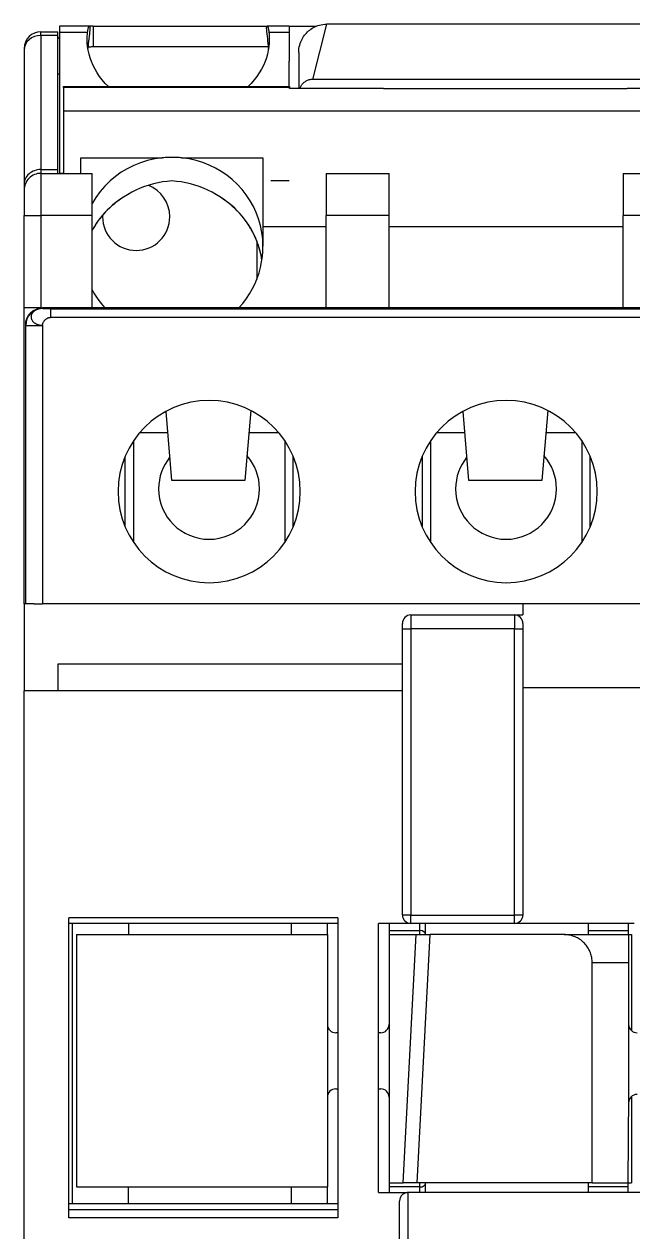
# Model space of a CAD drawing. Extents: x -20 to 1437, y -5898 to 436.
# Drawn here: x 591.77 to 613.5, y 63.1 to 106.17 of the extents above; entities that cross this region are included whole.
import ezdxf

# ---------------------------------------------------------------- set-up
doc = ezdxf.new("R2010")
doc.units = 0
doc.layers.add('MAIN-1', color=7, linetype='Continuous')

msp = doc.modelspace()

# ---------------------------------------------------------------- linework, layer by layer
at = {"layer": 'MAIN-1'}
for p, q in [((594.1, 106.097), (593.036, 106.097)), ((593.036, 106.097), (593.036, 105.871)), ((594.046, 105.952), (594.049, 105.97)), ((594.049, 105.97), (594.052, 105.987)), ((594.052, 105.987), (594.056, 106.002)), ((594.056, 106.002), (594.059, 106.017)), ((594.059, 106.017), (594.063, 106.031)), ((594.063, 106.031), (594.067, 106.043)), ((594.067, 106.043), (594.071, 106.054)), ((594.071, 106.054), (594.075, 106.064)), ((594.075, 106.064), (594.079, 106.073)), ((594.079, 106.073), (594.082, 106.081)), ((594.082, 106.081), (594.086, 106.087)), ((594.086, 106.087), (594.09, 106.091)), ((594.09, 106.091), (594.093, 106.095)), ((594.093, 106.095), (594.096, 106.097)), ((594.096, 106.097), (594.1, 106.097)), ((594.1, 106.097), (594.103, 106.097)), ((594.103, 106.097), (594.106, 106.094)), ((594.127, 106.095), (594.106, 106.094)), ((594.106, 106.094), (594.109, 106.09)), ((594.109, 106.09), (594.111, 106.084)), ((594.111, 106.084), (594.113, 106.077)), ((594.113, 106.077), (594.114, 106.068)), ((594.114, 105.963), (594.113, 105.943)), ((594.114, 106.068), (594.116, 106.057)), ((594.116, 105.982), (594.114, 105.963)), ((594.116, 106.057), (594.116, 106.045)), ((594.116, 106.045), (594.117, 106.031)), ((594.117, 106.016), (594.116, 106)), ((594.116, 106), (594.116, 105.982)), ((594.117, 106.031), (594.117, 106.016)), ((594.148, 106.096), (594.127, 106.095)), ((594.168, 106.096), (594.148, 106.096)), ((594.189, 106.097), (594.168, 106.096)), ((594.21, 106.097), (594.189, 106.097)), ((594.23, 106.097), (594.21, 106.097)), ((594.23, 106.097), (600.443, 106.097)), ((594.23, 106.097), (594.23, 105.356)), ((600.426, 106.044), (600.427, 106.056)), ((600.426, 106.03), (600.426, 106.044)), ((600.426, 106.015), (600.426, 106.03)), ((600.426, 105.999), (600.426, 106.015)), ((600.427, 105.981), (600.426, 105.999)), ((600.427, 106.056), (600.428, 106.067)), ((600.428, 105.962), (600.427, 105.981)), ((600.428, 106.067), (600.43, 106.076)), ((600.43, 105.942), (600.428, 105.962)), ((600.43, 106.076), (600.432, 106.084)), ((600.432, 106.084), (600.434, 106.09)), ((600.434, 106.09), (600.437, 106.094)), ((600.437, 106.094), (600.44, 106.097)), ((600.44, 106.097), (600.443, 106.097)), ((600.443, 106.097), (600.446, 106.097)), ((601.231, 106.097), (600.443, 106.097)), ((600.446, 106.097), (600.45, 106.095)), ((600.45, 106.095), (600.453, 106.091)), ((600.453, 106.091), (600.457, 106.087)), ((600.457, 106.087), (600.46, 106.081)), ((600.46, 106.081), (600.464, 106.073)), ((600.464, 106.073), (600.468, 106.064)), ((600.468, 106.064), (600.472, 106.054)), ((600.472, 106.054), (600.476, 106.043)), ((600.476, 106.043), (600.479, 106.031)), ((600.479, 106.031), (600.483, 106.017)), ((600.483, 106.017), (600.487, 106.002)), ((600.487, 106.002), (600.49, 105.987)), ((600.49, 105.987), (600.494, 105.97)), ((600.494, 105.97), (600.497, 105.952)), ((601.231, 106.097), (602.205, 106.097)), ((601.231, 106.097), (601.231, 104.843)), ((601.921, 105.924), (601.962, 105.958)), ((601.962, 105.958), (602.005, 105.989)), ((602.005, 105.989), (602.05, 106.019)), ((602.05, 106.019), (602.097, 106.046)), ((602.071, 104.197), (602.571, 106.167)), ((602.097, 106.046), (602.146, 106.071)), ((602.146, 106.071), (602.198, 106.094)), ((602.198, 106.094), (602.252, 106.115)), ((602.252, 106.115), (602.308, 106.133)), ((602.308, 106.133), (602.368, 106.147)), ((602.368, 106.147), (602.432, 106.158)), ((602.432, 106.158), (602.499, 106.165)), ((602.499, 106.165), (602.571, 106.167)), ((625.971, 106.167), (602.571, 106.167)), ((592.371, 105.763), (592.371, 105.897)), ((592.371, 105.897), (592.971, 105.897)), ((592.971, 105.763), (592.371, 105.763)), ((592.371, 105.763), (592.371, 100.981)), ((592.971, 105.763), (592.971, 105.897)), ((592.971, 100.981), (592.971, 105.763)), ((592.982, 105.66), (592.971, 105.652)), ((592.993, 105.669), (592.982, 105.66)), ((593.004, 105.677), (592.993, 105.669)), ((593.014, 105.686), (593.004, 105.677)), ((593.025, 105.694), (593.014, 105.686)), ((593.036, 105.702), (593.025, 105.694)), ((593.036, 105.871), (593.036, 100.851)), ((594.034, 105.871), (593.036, 105.871)), ((594.021, 105.635), (594.022, 105.675)), ((594.025, 105.504), (594.021, 105.635)), ((594.022, 105.675), (594.023, 105.714)), ((594.023, 105.714), (594.025, 105.754)), ((594.025, 105.754), (594.027, 105.793)), ((594.027, 105.793), (594.03, 105.832)), ((594.03, 105.832), (594.034, 105.871)), ((594.034, 105.871), (594.037, 105.893)), ((594.037, 105.893), (594.04, 105.914)), ((594.04, 105.914), (594.043, 105.933)), ((594.043, 105.933), (594.046, 105.952)), ((594.07, 105.563), (594.061, 105.476)), ((594.079, 105.649), (594.07, 105.563)), ((594.089, 105.736), (594.079, 105.649)), ((594.1, 105.822), (594.089, 105.736)), ((594.103, 105.849), (594.1, 105.822)), ((594.106, 105.875), (594.103, 105.849)), ((594.109, 105.899), (594.106, 105.875)), ((594.111, 105.921), (594.109, 105.899)), ((594.113, 105.943), (594.111, 105.921)), ((600.432, 105.921), (600.43, 105.942)), ((600.434, 105.898), (600.432, 105.921)), ((600.437, 105.874), (600.434, 105.898)), ((600.44, 105.849), (600.437, 105.874)), ((600.443, 105.822), (600.44, 105.849)), ((600.454, 105.736), (600.443, 105.822)), ((600.464, 105.649), (600.454, 105.736)), ((600.473, 105.563), (600.464, 105.649)), ((600.481, 105.476), (600.473, 105.563)), ((600.497, 105.952), (600.5, 105.933)), ((600.5, 105.933), (600.503, 105.914)), ((600.503, 105.914), (600.506, 105.893)), ((600.506, 105.893), (600.508, 105.871)), ((600.508, 105.871), (600.512, 105.832)), ((601.231, 105.871), (600.508, 105.871)), ((600.512, 105.832), (600.515, 105.793)), ((600.515, 105.793), (600.518, 105.754)), ((600.521, 105.635), (600.517, 105.504)), ((600.518, 105.754), (600.52, 105.714)), ((600.52, 105.714), (600.521, 105.675)), ((600.521, 105.675), (600.521, 105.635)), ((601.623, 105.479), (601.643, 105.533)), ((601.643, 105.533), (601.666, 105.585)), ((601.666, 105.585), (601.69, 105.634)), ((601.69, 105.634), (601.717, 105.682)), ((601.717, 105.682), (601.746, 105.727)), ((601.746, 105.727), (601.777, 105.771)), ((601.777, 105.771), (601.81, 105.812)), ((601.81, 105.812), (601.845, 105.851)), ((601.845, 105.851), (601.882, 105.889)), ((601.882, 105.889), (601.921, 105.924)), ((591.771, 105.297), (591.771, 105.244)), ((591.771, 105.244), (591.771, 100.462)), ((594.038, 105.371), (594.025, 105.504)), ((594.058, 105.237), (594.038, 105.371)), ((594.054, 105.39), (594.047, 105.303)), ((594.079, 105.345), (594.05, 105.339)), ((594.061, 105.476), (594.054, 105.39)), ((594.088, 105.102), (594.058, 105.237)), ((594.109, 105.349), (594.079, 105.345)), ((594.127, 104.967), (594.088, 105.102)), ((594.139, 105.352), (594.109, 105.349)), ((594.169, 105.354), (594.139, 105.352)), ((594.2, 105.356), (594.169, 105.354)), ((594.23, 105.356), (594.2, 105.356)), ((600.492, 105.356), (594.23, 105.356)), ((600.455, 105.102), (600.416, 104.967)), ((600.484, 105.237), (600.455, 105.102)), ((600.489, 105.39), (600.481, 105.476)), ((600.505, 105.371), (600.484, 105.237)), ((600.496, 105.304), (600.489, 105.39)), ((600.517, 105.504), (600.505, 105.371)), ((601.571, 105.158), (601.574, 105.23)), ((601.571, 105.158), (601.571, 103.878)), ((601.574, 105.23), (601.58, 105.298)), ((601.58, 105.298), (601.591, 105.362)), ((601.591, 105.362), (601.605, 105.422)), ((601.605, 105.422), (601.623, 105.479)), ((594.175, 104.831), (594.127, 104.967)), ((594.233, 104.696), (594.175, 104.831)), ((594.301, 104.563), (594.233, 104.696)), ((600.309, 104.696), (600.241, 104.563)), ((600.368, 104.831), (600.309, 104.696)), ((600.416, 104.967), (600.368, 104.831)), ((601.231, 103.939), (601.231, 104.843)), ((594.379, 104.432), (594.301, 104.563)), ((594.465, 104.303), (594.379, 104.432)), ((594.561, 104.177), (594.465, 104.303)), ((600.077, 104.303), (599.982, 104.177)), ((600.164, 104.432), (600.077, 104.303)), ((600.241, 104.563), (600.164, 104.432)), ((593.171, 103.909), (593.171, 103.939)), ((593.171, 103.939), (601.246, 103.939)), ((593.171, 103.909), (593.171, 103.076)), ((601.246, 103.909), (593.171, 103.909)), ((594.665, 104.056), (594.561, 104.177)), ((594.778, 103.939), (594.665, 104.056)), ((599.877, 104.056), (599.765, 103.939)), ((599.982, 104.177), (599.877, 104.056)), ((601.246, 103.939), (601.246, 103.909)), ((601.246, 103.878), (601.246, 103.909)), ((604.596, 103.878), (601.246, 103.878)), ((601.618, 103.905), (601.606, 103.878)), ((601.631, 103.931), (601.618, 103.905)), ((601.645, 103.956), (601.631, 103.931)), ((601.661, 103.98), (601.645, 103.956)), ((601.677, 104.003), (601.661, 103.98)), ((601.695, 104.024), (601.677, 104.003)), ((601.713, 104.045), (601.695, 104.024)), ((601.733, 104.064), (601.713, 104.045)), ((601.754, 104.083), (601.733, 104.064)), ((601.776, 104.1), (601.754, 104.083)), ((601.799, 104.116), (601.776, 104.1)), ((601.824, 104.131), (601.799, 104.116)), ((601.849, 104.145), (601.824, 104.131)), ((601.876, 104.157), (601.849, 104.145)), ((601.904, 104.168), (601.876, 104.157)), ((601.933, 104.178), (601.904, 104.168)), ((601.965, 104.186), (601.933, 104.178)), ((601.998, 104.192), (601.965, 104.186)), ((602.033, 104.196), (601.998, 104.192)), ((602.071, 104.197), (602.033, 104.196)), ((626.471, 104.197), (602.071, 104.197)), ((604.596, 103.878), (613.296, 103.878)), ((627.246, 103.878), (613.296, 103.878)), ((593.171, 103.076), (616.646, 103.076)), ((593.171, 103.076), (593.171, 100.847)), ((593.796, 100.847), (593.796, 101.399)), ((593.796, 101.399), (596.692, 101.399)), ((595.926, 101.223), (595.683, 101.125)), ((596.176, 101.302), (595.926, 101.223)), ((596.431, 101.36), (596.176, 101.302)), ((596.692, 101.399), (596.431, 101.36)), ((596.751, 101.404), (596.692, 101.399)), ((596.81, 101.408), (596.751, 101.404)), ((596.869, 101.411), (596.81, 101.408)), ((596.928, 101.413), (596.869, 101.411)), ((596.987, 101.414), (596.928, 101.413)), ((597.046, 101.415), (596.987, 101.414)), ((597.046, 101.415), (597.046, 101.415)), ((597.046, 101.415), (597.046, 101.415)), ((597.046, 101.415), (597.046, 101.415)), ((597.046, 101.415), (597.046, 101.415)), ((597.046, 101.415), (597.046, 101.415)), ((597.046, 101.415), (597.046, 101.415)), ((597.046, 101.415), (597.046, 101.415)), ((597.046, 101.415), (597.046, 101.415)), ((597.046, 101.415), (597.046, 101.415)), ((597.046, 101.415), (597.046, 101.415)), ((597.046, 101.415), (597.046, 101.415)), ((597.046, 101.415), (597.046, 101.415)), ((597.046, 101.415), (597.046, 101.415)), ((597.046, 101.415), (597.046, 101.415)), ((597.046, 101.415), (597.046, 101.415)), ((597.046, 101.415), (597.046, 101.415)), ((597.046, 101.415), (597.046, 101.415)), ((597.046, 101.415), (597.046, 101.415)), ((597.046, 101.415), (597.046, 101.415)), ((597.046, 101.415), (597.046, 101.415)), ((597.046, 101.415), (597.046, 101.415)), ((597.046, 101.415), (597.046, 101.415)), ((597.046, 101.415), (597.046, 101.415)), ((597.046, 101.415), (597.046, 101.415)), ((597.046, 101.415), (597.046, 101.415)), ((597.046, 101.415), (597.046, 101.415)), ((597.046, 101.415), (597.046, 101.415)), ((597.046, 101.415), (597.046, 101.415)), ((597.046, 101.415), (597.046, 101.415)), ((597.046, 101.415), (597.046, 101.415)), ((597.046, 101.415), (597.046, 101.415)), ((597.046, 101.415), (597.046, 101.415)), ((597.046, 101.415), (597.046, 101.415)), ((597.046, 101.415), (597.046, 101.415)), ((597.097, 101.414), (597.046, 101.415)), ((597.148, 101.413), (597.097, 101.414)), ((597.199, 101.412), (597.148, 101.413)), ((597.249, 101.409), (597.199, 101.412)), ((597.3, 101.406), (597.249, 101.409)), ((597.35, 101.403), (597.3, 101.406)), ((597.4, 101.399), (597.35, 101.403)), ((597.66, 101.361), (597.4, 101.399)), ((597.4, 101.399), (600.296, 101.399)), ((597.909, 101.304), (597.66, 101.361)), ((598.149, 101.229), (597.909, 101.304)), ((598.378, 101.139), (598.149, 101.229)), ((600.296, 101.399), (600.296, 98.947)), ((592.371, 100.981), (592.971, 100.981)), ((592.371, 100.981), (592.371, 100.847)), ((592.371, 100.847), (594.196, 100.847)), ((592.371, 100.847), (592.371, 99.347)), ((592.971, 100.847), (592.971, 100.981)), ((593.036, 100.851), (593.036, 100.847)), ((593.036, 100.851), (593.171, 100.851)), ((594.196, 99.347), (594.196, 100.847)), ((595.24, 100.884), (595.037, 100.739)), ((595.454, 101.012), (595.24, 100.884)), ((595.683, 101.125), (595.454, 101.012)), ((598.596, 101.034), (598.378, 101.139)), ((598.802, 100.916), (598.596, 101.034)), ((599.001, 100.78), (598.802, 100.916)), ((602.546, 100.847), (604.796, 100.847)), ((602.546, 100.847), (602.546, 99.347)), ((604.796, 99.347), (604.796, 100.847)), ((613.146, 100.847), (615.396, 100.847)), ((613.146, 100.847), (613.146, 99.347)), ((591.771, 100.462), (591.771, 100.397)), ((591.771, 100.397), (591.771, 100.344)), ((594.655, 100.394), (594.483, 100.196)), ((594.841, 100.576), (594.655, 100.394)), ((595.037, 100.739), (594.841, 100.576)), ((596.07, 100.377), (595.915, 100.316)), ((596.228, 100.43), (596.07, 100.377)), ((596.387, 100.475), (596.228, 100.43)), ((596.549, 100.512), (596.387, 100.475)), ((596.713, 100.541), (596.549, 100.512)), ((596.878, 100.561), (596.713, 100.541)), ((597.046, 100.574), (596.878, 100.561)), ((597.214, 100.561), (597.046, 100.574)), ((597.38, 100.541), (597.214, 100.561)), ((597.543, 100.512), (597.38, 100.541)), ((597.705, 100.475), (597.543, 100.512)), ((597.865, 100.43), (597.705, 100.475)), ((598.022, 100.377), (597.865, 100.43)), ((598.178, 100.316), (598.022, 100.377)), ((599.194, 100.626), (599.001, 100.78)), ((599.378, 100.456), (599.194, 100.626)), ((599.548, 100.271), (599.378, 100.456)), ((600.571, 100.597), (601.231, 100.597)), ((591.771, 100.344), (591.771, 100.302)), ((591.771, 100.302), (591.771, 100.272)), ((591.771, 100.272), (591.771, 100.253)), ((591.771, 100.253), (591.771, 100.247)), ((591.771, 100.247), (591.771, 99.347)), ((594.329, 99.986), (594.196, 99.772)), ((594.483, 100.196), (594.329, 99.986)), ((595.461, 100.086), (595.314, 99.992)), ((595.61, 100.171), (595.461, 100.086)), ((595.761, 100.248), (595.61, 100.171)), ((595.915, 100.316), (595.761, 100.248)), ((598.331, 100.248), (598.178, 100.316)), ((598.483, 100.171), (598.331, 100.248)), ((598.632, 100.086), (598.483, 100.171)), ((598.779, 99.992), (598.632, 100.086)), ((599.701, 100.075), (599.548, 100.271)), ((599.837, 99.872), (599.701, 100.075)), ((599.954, 99.665), (599.837, 99.872)), ((600.054, 99.449), (599.954, 99.665)), ((591.771, 96.047), (591.771, 99.347)), ((591.771, 99.347), (592.371, 99.347)), ((592.371, 99.347), (592.371, 96.047)), ((594.196, 99.347), (592.371, 99.347)), ((594.196, 96.047), (594.196, 99.347)), ((600.139, 99.222), (600.054, 99.449)), ((600.207, 98.986), (600.139, 99.222)), ((602.546, 96.047), (602.546, 99.347)), ((604.796, 99.347), (602.546, 99.347)), ((604.796, 96.047), (604.796, 99.347)), ((613.146, 96.047), (613.146, 99.347)), ((615.396, 99.347), (613.146, 99.347)), ((600.256, 98.743), (600.207, 98.986)), ((600.286, 98.498), (600.256, 98.743)), ((600.296, 98.947), (602.546, 98.947)), ((600.296, 98.947), (600.296, 98.247)), ((604.796, 98.947), (613.146, 98.947)), ((600.071, 98.442), (600.071, 97.059)), ((600.296, 98.247), (600.286, 98.498)), ((600.291, 98.063), (600.296, 98.247)), ((600.247, 97.686), (600.275, 97.876)), ((600.275, 97.876), (600.291, 98.063)), ((600.156, 97.303), (600.208, 97.494)), ((600.208, 97.494), (600.247, 97.686)), ((599.923, 96.736), (600.014, 96.922)), ((600.014, 96.922), (600.091, 97.112)), ((600.091, 97.112), (600.156, 97.303)), ((594.196, 96.687), (594.261, 96.574)), ((594.261, 96.574), (594.331, 96.464)), ((599.704, 96.378), (599.819, 96.554)), ((599.819, 96.554), (599.923, 96.736)), ((591.771, 85.497), (591.771, 96.047)), ((592.371, 96.047), (591.771, 96.047)), ((592.37, 96.045), (592.398, 96.047)), ((592.398, 96.047), (592.426, 96.047)), ((636.126, 96.047), (592.426, 96.047)), ((592.426, 96.047), (592.426, 96.025)), ((594.331, 96.464), (594.405, 96.355)), ((594.405, 96.355), (594.484, 96.249)), ((594.484, 96.249), (594.567, 96.147)), ((594.567, 96.147), (594.654, 96.047)), ((599.438, 96.047), (599.576, 96.209)), ((599.576, 96.209), (599.704, 96.378)), ((591.849, 95.611), (591.857, 95.638)), ((591.857, 95.638), (591.867, 95.664)), ((591.867, 95.664), (591.878, 95.689)), ((591.878, 95.689), (591.889, 95.714)), ((591.889, 95.714), (591.902, 95.739)), ((591.902, 95.739), (591.916, 95.763)), ((591.916, 95.763), (591.931, 95.786)), ((591.931, 95.786), (591.948, 95.809)), ((591.948, 95.809), (591.965, 95.831)), ((591.965, 95.831), (591.983, 95.852)), ((591.983, 95.852), (592.002, 95.872)), ((592.002, 95.872), (592.022, 95.891)), ((592.02, 95.749), (592.019, 95.735)), ((592.019, 95.735), (592.019, 95.72)), ((592.019, 95.72), (592.02, 95.705)), ((592.021, 95.764), (592.02, 95.749)), ((592.02, 95.705), (592.022, 95.69)), ((592.024, 95.778), (592.021, 95.764)), ((592.022, 95.891), (592.043, 95.909)), ((592.022, 95.69), (592.025, 95.676)), ((592.028, 95.793), (592.024, 95.778)), ((592.025, 95.676), (592.029, 95.661)), ((592.033, 95.807), (592.028, 95.793)), ((592.029, 95.661), (592.034, 95.647)), ((592.039, 95.821), (592.033, 95.807)), ((592.034, 95.647), (592.04, 95.633)), ((592.045, 95.834), (592.039, 95.821)), ((592.04, 95.633), (592.047, 95.619)), ((592.043, 95.909), (592.065, 95.926)), ((592.053, 95.848), (592.045, 95.834)), ((592.047, 95.619), (592.055, 95.605)), ((592.061, 95.861), (592.053, 95.848)), ((592.071, 95.874), (592.061, 95.861)), ((592.065, 95.926), (592.087, 95.942)), ((592.081, 95.886), (592.071, 95.874)), ((592.092, 95.899), (592.081, 95.886)), ((592.087, 95.942), (592.111, 95.957)), ((592.104, 95.91), (592.092, 95.899)), ((592.117, 95.922), (592.104, 95.91)), ((592.111, 95.957), (592.135, 95.971)), ((592.131, 95.933), (592.117, 95.922)), ((592.145, 95.943), (592.131, 95.933)), ((592.135, 95.971), (592.159, 95.984)), ((592.16, 95.953), (592.145, 95.943)), ((592.159, 95.984), (592.184, 95.996)), ((592.176, 95.962), (592.16, 95.953)), ((592.192, 95.971), (592.176, 95.962)), ((592.184, 95.996), (592.21, 96.007)), ((592.209, 95.979), (592.192, 95.971)), ((592.227, 95.987), (592.209, 95.979)), ((592.21, 96.007), (592.236, 96.016)), ((592.245, 95.994), (592.227, 95.987)), ((592.236, 96.016), (592.262, 96.024)), ((592.263, 96), (592.245, 95.994)), ((592.262, 96.024), (592.288, 96.031)), ((592.283, 96.006), (592.263, 96)), ((592.302, 96.011), (592.283, 96.006)), ((592.288, 96.031), (592.315, 96.037)), ((592.322, 96.015), (592.302, 96.011)), ((592.315, 96.037), (592.342, 96.042)), ((592.342, 96.018), (592.322, 96.015)), ((592.342, 96.042), (592.37, 96.045)), ((592.363, 96.021), (592.342, 96.018)), ((592.384, 96.023), (592.363, 96.021)), ((592.405, 96.024), (592.384, 96.023)), ((592.426, 96.025), (592.405, 96.024)), ((592.427, 96.024), (592.426, 96.025)), ((592.428, 96.023), (592.427, 96.024)), ((592.431, 96.022), (592.428, 96.023)), ((592.435, 96.022), (592.431, 96.022)), ((592.44, 96.021), (592.435, 96.022)), ((592.446, 96.02), (592.44, 96.021)), ((592.453, 96.019), (592.446, 96.02)), ((592.461, 96.019), (592.453, 96.019)), ((592.47, 96.018), (592.461, 96.019)), ((592.479, 96.017), (592.47, 96.018)), ((592.49, 96.016), (592.479, 96.017)), ((592.501, 96.016), (592.49, 96.016)), ((592.513, 96.015), (592.501, 96.016)), ((592.525, 96.014), (592.513, 96.015)), ((592.514, 95.613), (592.526, 95.625)), ((592.538, 96.014), (592.525, 96.014)), ((592.526, 95.625), (592.538, 95.637)), ((592.552, 96.013), (592.538, 96.014)), ((592.538, 95.637), (592.551, 95.648)), ((592.551, 95.648), (592.565, 95.658)), ((592.566, 96.013), (592.552, 96.013)), ((592.565, 95.658), (592.578, 95.667)), ((592.58, 96.012), (592.566, 96.013)), ((592.578, 95.667), (592.592, 95.676)), ((592.595, 96.012), (592.58, 96.012)), ((592.592, 95.676), (592.607, 95.683)), ((592.61, 96.011), (592.595, 96.012)), ((592.607, 95.683), (592.621, 95.69)), ((592.625, 96.011), (592.61, 96.011)), ((592.621, 95.69), (592.636, 95.696)), ((592.64, 96.01), (592.625, 96.011)), ((592.636, 95.696), (592.651, 95.701)), ((592.655, 96.01), (592.64, 96.01)), ((592.651, 95.701), (592.666, 95.705)), ((592.669, 96.01), (592.655, 96.01)), ((592.666, 95.705), (592.681, 95.708)), ((592.683, 96.01), (592.669, 96.01)), ((592.681, 95.708), (592.696, 95.71)), ((592.697, 96.01), (592.683, 96.01)), ((592.696, 95.71), (592.711, 95.71)), ((592.711, 96.01), (592.697, 96.01)), ((592.711, 96.01), (635.842, 96.01)), ((592.711, 96.01), (592.711, 95.71)), ((635.842, 95.71), (592.711, 95.71)), ((591.826, 95.447), (591.827, 95.475)), ((591.826, 95.447), (591.826, 95.426)), ((591.826, 95.426), (592.426, 95.426)), ((591.826, 85.497), (591.826, 95.426)), ((591.827, 95.475), (591.829, 95.503)), ((591.829, 95.503), (591.832, 95.531)), ((591.832, 95.531), (591.837, 95.558)), ((591.837, 95.558), (591.842, 95.585)), ((591.842, 95.585), (591.849, 95.611)), ((592.055, 95.605), (592.064, 95.592)), ((592.064, 95.592), (592.073, 95.579)), ((592.073, 95.579), (592.084, 95.566)), ((592.084, 95.566), (592.096, 95.554)), ((592.096, 95.554), (592.108, 95.542)), ((592.108, 95.542), (592.121, 95.53)), ((592.121, 95.53), (592.135, 95.519)), ((592.135, 95.519), (592.149, 95.509)), ((592.149, 95.509), (592.164, 95.499)), ((592.164, 95.499), (592.18, 95.489)), ((592.18, 95.489), (592.196, 95.481)), ((592.196, 95.481), (592.212, 95.473)), ((592.212, 95.473), (592.229, 95.465)), ((592.229, 95.465), (592.247, 95.458)), ((592.247, 95.458), (592.265, 95.452)), ((592.265, 95.452), (592.284, 95.447)), ((592.284, 95.447), (592.303, 95.442)), ((592.303, 95.442), (592.322, 95.437)), ((592.322, 95.437), (592.343, 95.434)), ((592.343, 95.434), (592.363, 95.431)), ((592.363, 95.431), (592.384, 95.429)), ((592.384, 95.429), (592.405, 95.427)), ((592.405, 95.427), (592.426, 95.426)), ((592.426, 95.426), (592.427, 95.441)), ((592.426, 95.426), (592.426, 85.497)), ((592.427, 95.441), (592.43, 95.456)), ((592.43, 95.456), (592.433, 95.472)), ((592.433, 95.472), (592.437, 95.487)), ((592.437, 95.487), (592.443, 95.502)), ((592.443, 95.502), (592.449, 95.517)), ((592.449, 95.517), (592.456, 95.532)), ((592.456, 95.532), (592.464, 95.546)), ((592.464, 95.546), (592.473, 95.561)), ((592.473, 95.561), (592.482, 95.574)), ((592.482, 95.574), (592.492, 95.588)), ((592.492, 95.588), (592.503, 95.601)), ((592.503, 95.601), (592.514, 95.613)), ((597.046, 89.897), (596.835, 92.359)), ((599.86, 92.389), (599.646, 89.897)), ((607.646, 89.897), (607.435, 92.359)), ((610.46, 92.389), (610.246, 89.897)), ((596.901, 91.597), (595.896, 91.597)), ((600.857, 91.597), (599.792, 91.597)), ((601.071, 91.314), (601.071, 87.681)), ((607.501, 91.597), (606.496, 91.597)), ((611.457, 91.597), (610.392, 91.597)), ((611.671, 91.314), (611.671, 87.681)), ((595.671, 91.299), (595.671, 87.696)), ((606.271, 91.299), (606.271, 87.696)), ((595.371, 90.735), (595.371, 88.259)), ((601.371, 88.235), (601.371, 90.759)), ((605.971, 90.735), (605.971, 88.259)), ((611.971, 88.235), (611.971, 90.759)), ((599.646, 89.897), (597.046, 89.897)), ((610.246, 89.897), (607.646, 89.897)), ((592.126, 85.497), (591.771, 85.497)), ((591.771, 85.497), (591.771, 82.397)), ((592.125, 85.497), (592.426, 85.497)), ((636.126, 85.497), (592.426, 85.497)), ((618.971, 85.497), (609.571, 85.497)), ((609.571, 85.497), (609.571, 85.097)), ((611.671, 85.497), (611.671, 85.497)), ((611.971, 85.497), (611.971, 85.497)), ((612.996, 85.497), (612.996, 85.497)), ((605.571, 85.097), (609.271, 85.097)), ((605.571, 85.097), (605.571, 84.597)), ((609.271, 85.097), (609.571, 85.097)), ((609.271, 85.097), (609.271, 84.597)), ((605.271, 84.597), (605.271, 84.797)), ((605.271, 74.397), (605.271, 84.597)), ((605.271, 84.597), (605.571, 84.597)), ((605.571, 84.597), (605.571, 74.397)), ((609.271, 84.597), (605.571, 84.597)), ((609.271, 74.397), (609.271, 84.597)), ((609.271, 84.597), (609.571, 84.597)), ((609.571, 84.797), (609.571, 84.597)), ((609.571, 84.597), (609.571, 74.397)), ((592.971, 83.347), (592.971, 82.397)), ((605.271, 83.347), (592.971, 83.347)), ((591.771, 55.797), (591.771, 82.397)), ((605.271, 82.397), (591.771, 82.397)), ((618.971, 82.497), (609.571, 82.497)), ((593.371, 63.597), (593.371, 74.297)), ((602.971, 74.297), (593.371, 74.297)), ((602.971, 74.097), (593.371, 74.097)), ((593.496, 64.097), (593.496, 74.097)), ((595.496, 74.097), (595.496, 73.697)), ((601.296, 74.097), (601.296, 73.697)), ((602.596, 73.697), (602.596, 74.097)), ((602.971, 74.297), (602.971, 63.597)), ((604.421, 64.497), (604.421, 74.097)), ((605.571, 74.097), (604.421, 74.097)), ((604.796, 74.097), (604.796, 73.844)), ((605.571, 74.397), (605.271, 74.397)), ((605.571, 74.397), (609.271, 74.397)), ((605.571, 74.097), (605.571, 74.397)), ((609.271, 74.097), (605.571, 74.097)), ((605.896, 73.844), (605.896, 74.097)), ((606.096, 73.702), (606.096, 74.097)), ((609.271, 74.097), (609.271, 74.397)), ((609.571, 74.397), (609.271, 74.397)), ((613.546, 74.097), (609.271, 74.097)), ((611.896, 74.097), (611.896, 73.844)), ((613.346, 73.844), (613.346, 74.097)), ((593.646, 73.697), (602.596, 73.697)), ((593.646, 73.697), (593.646, 64.697)), ((602.596, 73.697), (602.596, 64.697)), ((604.796, 73.844), (604.796, 73.697)), ((604.796, 73.844), (605.896, 73.844)), ((604.796, 73.697), (604.796, 64.847)), ((604.796, 73.697), (605.76, 73.697)), ((605.296, 64.847), (605.76, 73.697)), ((605.76, 73.697), (605.761, 73.697)), ((605.761, 73.697), (605.762, 73.697)), ((605.762, 73.697), (605.765, 73.697)), ((605.765, 73.697), (605.769, 73.697)), ((605.769, 73.697), (605.773, 73.697)), ((605.773, 73.697), (605.779, 73.697)), ((605.779, 73.697), (605.786, 73.697)), ((605.786, 73.697), (605.794, 73.697)), ((605.794, 73.697), (605.803, 73.697)), ((605.796, 64.847), (606.259, 73.697)), ((605.803, 73.697), (605.812, 73.697)), ((605.812, 73.697), (605.823, 73.697)), ((605.823, 73.697), (605.835, 73.697)), ((605.835, 73.697), (605.847, 73.697)), ((605.847, 73.697), (605.861, 73.697)), ((605.861, 73.697), (605.875, 73.697)), ((605.875, 73.697), (605.89, 73.697)), ((605.89, 73.697), (605.906, 73.697)), ((605.896, 73.697), (605.896, 73.844)), ((605.906, 73.697), (605.923, 73.697)), ((605.923, 73.697), (605.94, 73.697)), ((605.94, 73.697), (605.958, 73.697)), ((605.958, 73.697), (605.977, 73.697)), ((605.977, 73.697), (605.996, 73.697)), ((605.996, 73.697), (606.016, 73.697)), ((606.016, 73.697), (606.037, 73.697)), ((606.037, 73.697), (606.058, 73.697)), ((606.058, 73.697), (606.079, 73.697)), ((606.079, 73.697), (606.101, 73.697)), ((606.096, 73.697), (606.096, 73.702)), ((606.101, 73.697), (606.122, 73.697)), ((606.122, 73.697), (606.144, 73.697)), ((606.144, 73.697), (606.167, 73.697)), ((606.167, 73.697), (606.189, 73.697)), ((606.189, 73.697), (606.212, 73.697)), ((606.212, 73.697), (606.236, 73.697)), ((606.236, 73.697), (606.259, 73.697)), ((606.259, 73.697), (606.259, 73.697)), ((606.259, 73.697), (606.259, 73.697)), ((606.259, 73.697), (606.259, 73.697)), ((606.259, 73.697), (606.259, 73.697)), ((606.259, 73.697), (606.259, 73.697)), ((606.259, 73.697), (606.259, 73.697)), ((606.259, 73.697), (606.259, 73.697)), ((606.259, 73.697), (606.259, 73.697)), ((606.259, 73.697), (606.259, 73.697)), ((606.259, 73.697), (606.259, 73.697)), ((606.259, 73.697), (606.259, 73.697)), ((606.259, 73.697), (606.259, 73.697)), ((606.259, 73.697), (606.259, 73.697)), ((606.259, 73.697), (606.259, 73.697)), ((606.259, 73.697), (606.259, 73.697)), ((606.259, 73.697), (606.259, 73.697)), ((606.259, 73.697), (606.259, 73.697)), ((606.259, 73.697), (606.259, 73.697)), ((606.259, 73.697), (606.259, 73.697)), ((606.259, 73.697), (606.259, 73.697)), ((606.259, 73.697), (606.259, 73.697)), ((606.259, 73.697), (606.259, 73.697)), ((606.259, 73.697), (606.259, 73.697)), ((606.259, 73.697), (606.259, 73.697)), ((606.259, 73.697), (606.259, 73.697)), ((606.259, 73.697), (606.259, 73.697)), ((606.259, 73.697), (606.259, 73.697)), ((606.259, 73.697), (606.259, 73.697)), ((606.259, 73.697), (606.259, 73.697)), ((606.259, 73.697), (606.259, 73.697)), ((606.259, 73.697), (606.259, 73.697)), ((606.259, 73.697), (606.259, 73.697)), ((606.259, 73.697), (606.259, 73.697)), ((606.259, 73.697), (606.259, 73.697)), ((611.047, 73.697), (606.259, 73.697)), ((611.092, 73.696), (611.047, 73.697)), ((611.048, 73.697), (613.346, 73.697)), ((611.137, 73.693), (611.092, 73.696)), ((611.182, 73.688), (611.137, 73.693)), ((611.226, 73.681), (611.182, 73.688)), ((611.269, 73.672), (611.226, 73.681)), ((611.312, 73.661), (611.269, 73.672)), ((611.355, 73.648), (611.312, 73.661)), ((611.896, 73.844), (611.896, 73.697)), ((611.896, 73.844), (613.346, 73.844)), ((613.346, 73.697), (613.346, 73.844)), ((613.346, 73.697), (613.346, 72.697)), ((613.346, 73.697), (613.446, 73.697)), ((613.446, 73.697), (613.446, 70.274)), ((611.397, 73.634), (611.355, 73.648)), ((611.439, 73.617), (611.397, 73.634)), ((611.48, 73.598), (611.439, 73.617)), ((611.52, 73.578), (611.48, 73.598)), ((611.559, 73.556), (611.52, 73.578)), ((611.597, 73.532), (611.559, 73.556)), ((611.634, 73.506), (611.597, 73.532)), ((611.67, 73.479), (611.634, 73.506)), ((611.704, 73.45), (611.67, 73.479)), ((611.737, 73.42), (611.704, 73.45)), ((611.769, 73.388), (611.737, 73.42)), ((611.799, 73.355), (611.769, 73.388)), ((611.828, 73.321), (611.799, 73.355)), ((611.855, 73.285), (611.828, 73.321)), ((611.881, 73.248), (611.855, 73.285)), ((611.905, 73.21), (611.881, 73.248)), ((611.927, 73.171), (611.905, 73.21)), ((611.947, 73.131), (611.927, 73.171)), ((611.966, 73.09), (611.947, 73.131)), ((611.982, 73.048), (611.966, 73.09)), ((611.997, 73.006), (611.982, 73.048)), ((612.01, 72.963), (611.997, 73.006)), ((612.021, 72.92), (612.01, 72.963)), ((612.03, 72.876), (612.021, 72.92)), ((612.037, 72.832), (612.03, 72.876)), ((612.042, 72.788), (612.037, 72.832)), ((612.045, 72.743), (612.042, 72.788)), ((612.046, 72.697), (612.045, 72.743)), ((612.046, 64.847), (612.046, 72.697)), ((613.346, 72.697), (612.046, 72.697)), ((613.346, 72.697), (613.346, 67.997)), ((602.971, 70.197), (602.896, 70.197)), ((604.496, 70.197), (604.421, 70.197)), ((602.896, 68.197), (602.971, 68.197)), ((604.421, 68.197), (604.496, 68.197)), ((613.346, 67.997), (613.319, 64.847)), ((613.446, 67.923), (613.446, 64.847)), ((593.646, 64.697), (602.596, 64.697)), ((595.496, 64.097), (595.496, 64.697)), ((601.296, 64.697), (601.296, 64.097)), ((602.596, 64.097), (602.596, 64.697)), ((604.796, 64.847), (604.796, 64.697)), ((604.796, 64.847), (605.296, 64.847)), ((604.796, 64.697), (604.796, 64.497)), ((605.896, 64.697), (604.796, 64.697)), ((605.297, 64.847), (605.296, 64.847)), ((605.298, 64.847), (605.297, 64.847)), ((605.301, 64.847), (605.298, 64.847)), ((605.305, 64.847), (605.301, 64.847)), ((605.31, 64.847), (605.305, 64.847)), ((605.315, 64.847), (605.31, 64.847)), ((605.322, 64.847), (605.315, 64.847)), ((605.33, 64.847), (605.322, 64.847)), ((605.339, 64.847), (605.33, 64.847)), ((605.349, 64.847), (605.339, 64.847)), ((605.359, 64.847), (605.349, 64.847)), ((605.371, 64.847), (605.359, 64.847)), ((605.384, 64.847), (605.371, 64.847)), ((605.397, 64.847), (605.384, 64.847)), ((605.411, 64.847), (605.397, 64.847)), ((605.426, 64.847), (605.411, 64.847)), ((605.442, 64.847), (605.426, 64.847)), ((605.459, 64.847), (605.442, 64.847)), ((605.476, 64.847), (605.459, 64.847)), ((605.495, 64.847), (605.476, 64.847)), ((605.513, 64.847), (605.495, 64.847)), ((605.533, 64.847), (605.513, 64.847)), ((605.553, 64.847), (605.533, 64.847)), ((605.573, 64.847), (605.553, 64.847)), ((605.594, 64.847), (605.573, 64.847)), ((605.615, 64.847), (605.594, 64.847)), ((605.637, 64.847), (605.615, 64.847)), ((605.659, 64.847), (605.637, 64.847)), ((605.681, 64.847), (605.659, 64.847)), ((605.703, 64.847), (605.681, 64.847)), ((605.726, 64.847), (605.703, 64.847)), ((605.749, 64.847), (605.726, 64.847)), ((605.772, 64.847), (605.749, 64.847)), ((605.796, 64.847), (605.772, 64.847)), ((605.796, 64.847), (605.796, 64.847)), ((605.796, 64.847), (605.796, 64.847)), ((605.796, 64.847), (605.796, 64.847)), ((605.796, 64.847), (605.796, 64.847)), ((605.796, 64.847), (605.796, 64.847)), ((605.796, 64.847), (605.796, 64.847)), ((612.046, 64.847), (605.796, 64.847)), ((605.896, 64.697), (605.896, 64.847)), ((605.896, 64.497), (605.896, 64.697)), ((606.096, 64.839), (606.096, 64.847)), ((606.096, 64.497), (606.096, 64.839)), ((611.896, 64.847), (611.896, 64.697)), ((611.896, 64.697), (611.896, 64.497)), ((613.317, 64.697), (611.896, 64.697)), ((612.046, 64.847), (613.319, 64.847)), ((613.317, 64.697), (613.316, 64.497)), ((613.318, 64.713), (613.317, 64.697)), ((613.319, 64.821), (613.318, 64.814)), ((613.318, 64.814), (613.318, 64.806)), ((613.318, 64.806), (613.318, 64.797)), ((613.318, 64.797), (613.318, 64.788)), ((613.318, 64.788), (613.318, 64.777)), ((613.318, 64.777), (613.318, 64.766)), ((613.318, 64.766), (613.318, 64.754)), ((613.318, 64.754), (613.318, 64.741)), ((613.318, 64.741), (613.318, 64.727)), ((613.318, 64.727), (613.318, 64.713)), ((613.319, 64.847), (613.446, 64.847)), ((613.319, 64.847), (613.319, 64.847)), ((613.319, 64.847), (613.319, 64.846)), ((613.319, 64.846), (613.319, 64.844)), ((613.319, 64.844), (613.319, 64.841)), ((613.319, 64.841), (613.319, 64.837)), ((613.319, 64.837), (613.319, 64.832)), ((613.319, 64.832), (613.319, 64.827)), ((613.319, 64.827), (613.319, 64.821)), ((604.421, 64.497), (605.471, 64.497)), ((605.172, 64.218), (605.171, 64.197)), ((605.171, 60.697), (605.171, 64.197)), ((605.174, 64.238), (605.172, 64.218)), ((605.177, 64.257), (605.174, 64.238)), ((605.182, 64.276), (605.177, 64.257)), ((605.187, 64.293), (605.182, 64.276)), ((605.193, 64.309), (605.187, 64.293)), ((605.199, 64.325), (605.193, 64.309)), ((605.207, 64.339), (605.199, 64.325)), ((605.214, 64.353), (605.207, 64.339)), ((605.223, 64.366), (605.214, 64.353)), ((605.233, 64.379), (605.223, 64.366)), ((605.243, 64.392), (605.233, 64.379)), ((605.254, 64.404), (605.243, 64.392)), ((605.266, 64.416), (605.254, 64.404)), ((605.279, 64.428), (605.266, 64.416)), ((605.293, 64.438), (605.279, 64.428)), ((605.307, 64.448), (605.293, 64.438)), ((605.322, 64.458), (605.307, 64.448)), ((605.338, 64.466), (605.322, 64.458)), ((605.355, 64.474), (605.338, 64.466)), ((605.371, 64.48), (605.355, 64.474)), ((605.388, 64.486), (605.371, 64.48)), ((605.405, 64.49), (605.388, 64.486)), ((605.421, 64.493), (605.405, 64.49)), ((605.438, 64.496), (605.421, 64.493)), ((605.455, 64.497), (605.438, 64.496)), ((605.471, 64.497), (605.455, 64.497)), ((623.071, 64.497), (605.471, 64.497)), ((605.471, 64.497), (605.471, 60.697)), ((602.971, 64.097), (593.371, 64.097)), ((593.371, 63.897), (602.971, 63.897)), ((602.971, 63.597), (593.371, 63.597))]:
    msp.add_line(p, q, dxfattribs=at)
for centre, radius, start, end in [((592.371, 105.297), 0.6, 90, 180), ((592.371, 100.247), 0.6, 90, 180.0002), ((595.771, 99.297), 1.2, 0, 69.267), ((595.771, 99.297), 1.2, 177.244, 180), ((595.771, 99.297), 1.2, 180, 0), ((598.376, 89.497), 3.25, 0, 180), ((608.976, 89.497), 3.25, 0, 180), ((598.371, 89.597), 1.8, 140.8866, 180), ((598.371, 89.597), 1.8, 0, 41.351), ((608.971, 89.597), 1.8, 140.8866, 180), ((608.971, 89.597), 1.8, 0, 41.351), ((598.371, 89.597), 1.8, 180, 0), ((608.971, 89.597), 1.8, 180, 0), ((598.376, 89.497), 3.25, 180, 0), ((608.976, 89.497), 3.25, 180, 0), ((605.571, 84.797), 0.3, 90, 180.0008), ((609.271, 84.797), 0.3, 359.9994, 90), ((605.571, 74.397), 0.3, 180, 270), ((609.271, 74.397), 0.3, 270, 0), ((602.896, 70.497), 0.3, 180, 270), ((604.496, 70.497), 0.3, 270, 0), ((613.646, 70.497), 0.3, 180, 270), ((602.896, 67.897), 0.3, 90, 180), ((604.496, 67.897), 0.3, 0, 90), ((613.644, 67.697), 0.3, 90, 179.5)]:
    msp.add_arc(centre, radius, start, end, dxfattribs=at)
for centre, major_axis, ratio, start_param, end_param in [((592.371, 105.244), (-0.6, 0), 0.866025, -1.570796, 0), ((592.371, 105.244), (-0.6, 0), 0.866025, -1.570796, 0), ((593.231, 104.124), (-1, 0.026), 0.258736, -1.36843, -1.301657), ((593.231, 104.124), (-1, 0.026), 0.258736, -1.36843, -1.301657), ((592.371, 100.462), (0.6, 0), 0.866025, 1.570796, 3.141605), ((592.371, 100.462), (0.6, 0), 0.866025, 1.570796, 3.141593), ((592.371, 100.462), (0.6, 0), 0.866025, 3.141593, 3.141605), ((597.046, 97.263), (-3.25, 0), 0.992546, -1.008541, -0.501372), ((597.046, 97.263), (-3.25, 0), 0.992546, -1.008541, -0.705771), ((597.046, 97.263), (-3.25, 0), 0.992546, -2.988754, -2.133052), ((597.046, 97.263), (-3.25, 0), 0.992546, -2.767308, -2.133052), ((597.046, 97.263), (-3.25, 0), 0.992546, -0.705771, -0.501374), ((597.046, 97.263), (-3.25, 0), 0.992546, -0.501374, -0.501372), ((597.046, 97.263), (-3.25, 0), 0.992546, -2.987393, -2.767308), ((597.046, 97.263), (-3.25, 0), 0.992546, -2.988754, -2.987393), ((592.426, 95.426), (0.6, 0), 0.99863, 1.571084, 3.141615), ((592.426, 95.426), (0.6, 0), 0.99863, 1.571231, 3.141593), ((592.426, 95.426), (0.6, 0), 0.99863, 1.571084, 1.571231), ((592.426, 95.426), (0.6, 0), 0.99863, 3.141593, 3.141615), ((605.896, 73.702), (0.2, 0), 0.707107, 0, 1.570796), ((605.896, 73.702), (0.2, 0), 0.707107, 0, 1.570796), ((605.896, 64.839), (-0.2, 0), 0.707107, 1.570796, 3.141603), ((605.896, 64.839), (-0.2, 0), 0.707107, 1.570796, 3.141593), ((605.896, 64.839), (-0.2, 0), 0.707107, 3.141593, 3.141603)]:
    msp.add_ellipse(centre, major_axis=major_axis, ratio=ratio, start_param=start_param, end_param=end_param, dxfattribs=at)

doc.saveas('drawing.dxf')
